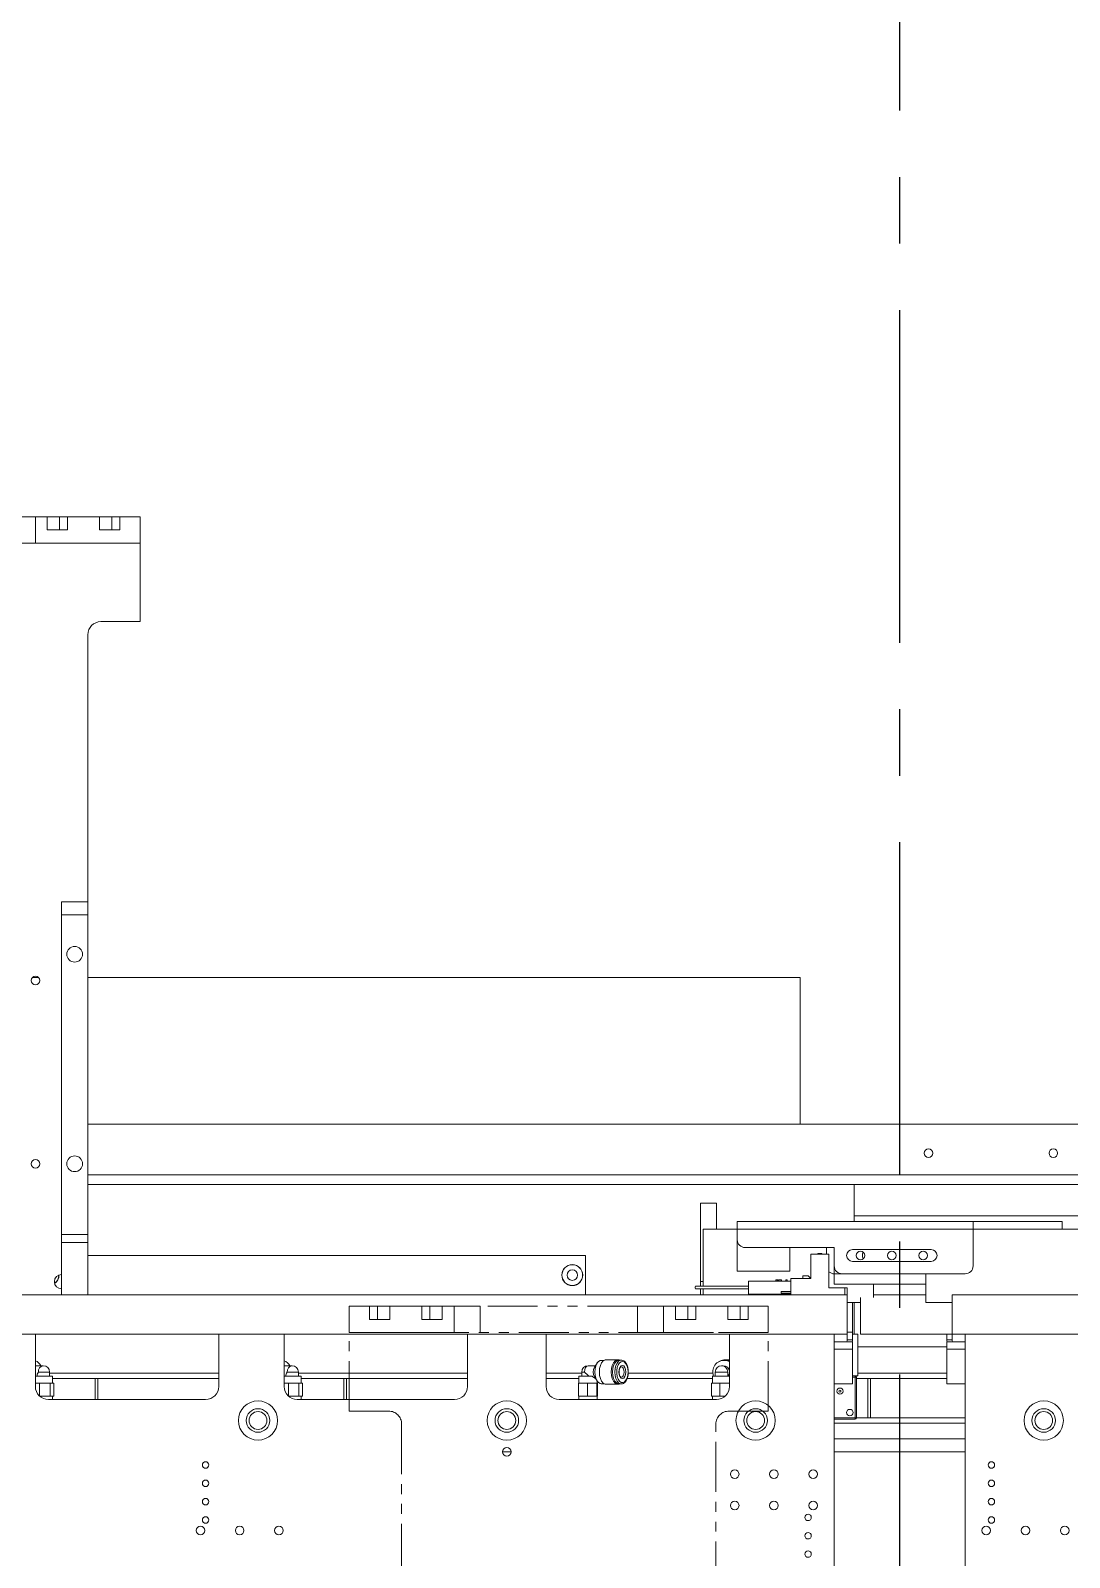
# Model space of a CAD drawing. Extents: x 500 to 100500, y -14500 to 21140.
# Drawn here: x 7255 to 7651, y -2243 to -1660 of the extents above; entities that cross this region are included whole.
import ezdxf

# ---------------------------------------------------------------- set-up
doc = ezdxf.new("R2010")
doc.units = 0
doc.linetypes.add('CENTER', pattern=[10.16, 6.35, -1.27, 1.27, -1.27])
doc.linetypes.add('PHANTOM', pattern=[12.7, 6.35, -1.27, 1.27, -1.27, 1.27, -1.27])
doc.layers.get('0').update_dxf_attribs({"linetype": 'CONTINUOUS'})
doc.layers.add('D', color=7, linetype='CONTINUOUS')

# ---------------------------------------------------------------- blocks, each defined once
blk = doc.blocks.new('KZXCVASDF123')
at = {"color": 7, "linetype": 'Continuous', "lineweight": 18}
for p, q in [((-57814.57, -65965.67, 21.36), (-57824.57, -65965.67, 21.36)), ((-57814.57, -65975.67, 21.36), (-57814.57, -65965.67, 21.36)), ((-57814.57, -65965.67, 21.36), (-57810.07, -65965.67, 21.36)), ((-57810.07, -65970.67, 21.36), (-57810.07, -65965.67, 21.36)), ((-57805.32, -65965.67, 21.36), (-57810.07, -65965.67, 21.36)), ((-57802.28, -65970.67, 21.36), (-57810.07, -65970.67, 21.36)), ((-57805.32, -65965.67, 21.36), (-57805.32, -65970.67, 21.36)), ((-57802.28, -65965.67, 21.36), (-57805.32, -65965.67, 21.36)), ((-57802.28, -65965.67, 21.36), (-57802.28, -65970.67, 21.36)), ((-57802.28, -65965.67, 21.36), (-57790.07, -65965.67, 21.36)), ((-57790.07, -65970.67, 21.36), (-57790.07, -65965.67, 21.36)), ((-57785.32, -65965.67, 21.36), (-57790.07, -65965.67, 21.36)), ((-57782.28, -65970.67, 21.36), (-57790.07, -65970.67, 21.36)), ((-57785.32, -65965.67, 21.36), (-57785.32, -65970.67, 21.36)), ((-57782.28, -65965.67, 21.36), (-57785.32, -65965.67, 21.36)), ((-57782.28, -65965.67, 21.36), (-57782.28, -65970.67, 21.36)), ((-57782.28, -65965.67, 21.36), (-57774.57, -65965.67, 21.36)), ((-57774.57, -65965.67, 21.36), (-57774.57, -65975.67, 21.36)), ((-57774.57, -65975.67, 21.36), (-57934.57, -65975.67, 21.36)), ((-57814.57, -65975.67, 21.36), (-57774.57, -65975.67, 21.36)), ((-57774.57, -66005.67, 21.36), (-57774.57, -65975.67, 21.36)), ((-57774.57, -66005.67, 21.36), (-57789.57, -66005.67, 21.36)), ((-57794.57, -66112.67, 21.36), (-57794.57, -66010.67, 21.36)), ((-57804.57, -66112.67, 21.36), (-57794.57, -66112.67, 21.36)), ((-57804.57, -66117.67, 21.36), (-57804.57, -66112.67, 21.36)), ((-57794.57, -66112.67, 21.36), (-57794.57, -66117.67, 21.36)), ((-57794.57, -66117.67, 21.36), (-57804.57, -66117.67, 21.36)), ((-57804.57, -66117.67, 21.36), (-57804.57, -66239.67, 21.36)), ((-57794.57, -66117.67, 21.36), (-57794.57, -66239.67, 21.36)), ((-57815.8, -66141.57, 21.36), (-57813.34, -66141.57, 21.36)), ((-57794.57, -66141.57, 21.36), (-57522.61, -66141.57, 21.36)), ((-57522.61, -66197.57, 21.36), (-57522.61, -66141.57, 21.36)), ((-57794.57, -66197.57, 21.36), (-57174.57, -66197.57, 21.36)), ((-57794.57, -66216.84, 21.36), (-57174.57, -66216.84, 21.36)), ((-57794.57, -66220.57, 21.36), (-57501.91, -66220.57, 21.36)), ((-57401.91, -66220.57, 21.36), (-57501.91, -66220.57, 21.36)), ((-57501.91, -66220.57, 21.36), (-57501.91, -66232.57, 21.36)), ((-57554.57, -66227.67, 21.36), (-57560.57, -66227.67, 21.36)), ((-57560.57, -66227.67, 21.36), (-57560.57, -66257.67, 21.36)), ((-57554.57, -66227.67, 21.36), (-57554.57, -66237.67, 21.36)), ((-57401.91, -66232.57, 21.36), (-57501.91, -66232.57, 21.36)), ((-57501.91, -66232.57, 21.36), (-57501.91, -66234.67, 21.36)), ((-57559.57, -66237.67, 21.36), (-57559.57, -66259.42, 21.36)), ((-57559.57, -66237.67, 21.36), (-57546.57, -66237.67, 21.36)), ((-57546.57, -66234.67, 21.36), (-57546.57, -66237.67, 21.36)), ((-57546.57, -66234.67, 21.36), (-57456.57, -66234.67, 21.36)), ((-57546.57, -66237.67, 21.36), (-57456.57, -66237.67, 21.36)), ((-57546.57, -66237.67, 21.36), (-57546.57, -66241.67, 21.36)), ((-57422.57, -66234.67, 21.36), (-57456.57, -66234.67, 21.36)), ((-57456.57, -66234.67, 21.36), (-57456.57, -66237.67, 21.36)), ((-57456.57, -66237.67, 21.36), (-57456.57, -66251.67, 21.36)), ((-57456.57, -66237.67, 21.36), (-57409.57, -66237.67, 21.36)), ((-57422.57, -66237.67, 21.36), (-57422.57, -66234.67, 21.36)), ((-57804.57, -66239.67, 21.36), (-57794.57, -66239.67, 21.36)), ((-57804.57, -66242.67, 21.36), (-57804.57, -66239.67, 21.36)), ((-57794.57, -66242.67, 21.36), (-57804.57, -66242.67, 21.36)), ((-57804.57, -66262.67, 21.36), (-57804.57, -66242.67, 21.36)), ((-57794.57, -66239.67, 21.36), (-57794.57, -66242.67, 21.36)), ((-57794.57, -66262.67, 21.36), (-57794.57, -66242.67, 21.36)), ((-57546.57, -66253.67, 21.36), (-57546.57, -66241.67, 21.36)), ((-57509.57, -66244.67, 21.36), (-57543.57, -66244.67, 21.36)), ((-57526.57, -66253.67, 21.36), (-57526.57, -66244.67, 21.36)), ((-57512.57, -66247.17, 21.36), (-57512.57, -66244.67, 21.36)), ((-57509.57, -66251.67, 21.36), (-57509.57, -66244.67, 21.36)), ((-57604.57, -66247.67, 21.36), (-57794.57, -66247.67, 21.36)), ((-57604.57, -66262.67, 21.36), (-57604.57, -66247.67, 21.36)), ((-57518.52, -66247.17, 21.36), (-57518.52, -66256.47, 21.36)), ((-57511.57, -66247.17, 21.36), (-57518.52, -66247.17, 21.36)), ((-57515.84, -66246.97, 21.36), (-57515.84, -66247.17, 21.36)), ((-57515.84, -66246.97, 21.36), (-57515.04, -66246.97, 21.36)), ((-57515.04, -66246.97, 21.36), (-57515.04, -66247.17, 21.36)), ((-57515.04, -66246.97, 21.36), (-57514.24, -66246.97, 21.36)), ((-57514.24, -66246.97, 21.36), (-57514.24, -66247.17, 21.36)), ((-57511.57, -66260.07, 21.36), (-57511.57, -66247.17, 21.36)), ((-57472.57, -66245.42, 21.36), (-57502.57, -66245.42, 21.36)), ((-57502.57, -66249.92, 21.36), (-57472.57, -66249.92, 21.36)), ((-57526.57, -66253.67, 21.36), (-57546.57, -66253.67, 21.36)), ((-57531.89, -66256.92, 21.36), (-57531.89, -66257.42, 21.36)), ((-57531.8, -66256.92, 21.36), (-57531.8, -66257.42, 21.36)), ((-57531.34, -66256.92, 21.36), (-57531.34, -66257.42, 21.36)), ((-57531.25, -66257.42, 21.36), (-57531.25, -66256.92, 21.36)), ((-57531.14, -66256.92, 21.36), (-57531.14, -66257.42, 21.36)), ((-57531.04, -66256.92, 21.36), (-57531.04, -66257.42, 21.36)), ((-57530.96, -66256.92, 21.36), (-57530.91, -66256.92, 21.36)), ((-57530.96, -66257.42, 21.36), (-57530.96, -66256.92, 21.36)), ((-57530.91, -66256.92, 21.36), (-57530.91, -66257.42, 21.36)), ((-57530.89, -66257.42, 21.36), (-57530.89, -66256.92, 21.36)), ((-57530.73, -66256.92, 21.36), (-57530.73, -66257.42, 21.36)), ((-57530.7, -66256.92, 21.36), (-57529.76, -66256.92, 21.36)), ((-57530.7, -66256.92, 21.36), (-57530.7, -66257.42, 21.36)), ((-57529.76, -66256.92, 21.36), (-57529.76, -66257.42, 21.36)), ((-57529.76, -66256.92, 21.36), (-57529.73, -66256.92, 21.36)), ((-57529.73, -66256.92, 21.36), (-57529.73, -66257.42, 21.36)), ((-57528.07, -66256.92, 21.36), (-57528.07, -66257.42, 21.36)), ((-57527.57, -66256.92, 21.36), (-57528.07, -66256.92, 21.36)), ((-57527.57, -66256.92, 21.36), (-57527.57, -66257.42, 21.36)), ((-57526.07, -66256.47, 21.36), (-57526.07, -66262.67, 21.36)), ((-57518.52, -66256.47, 21.36), (-57526.07, -66256.47, 21.36)), ((-57521.52, -66255.47, 21.36), (-57521.52, -66256.47, 21.36)), ((-57521.52, -66255.47, 21.36), (-57519.52, -66255.47, 21.36)), ((-57518.52, -66256.47, 21.36), (-57519.52, -66255.47, 21.36)), ((-57509.57, -66251.67, 21.36), (-57509.57, -66254.67, 21.36)), ((-57506.57, -66254.67, 21.36), (-57509.57, -66254.67, 21.36)), ((-57509.57, -66254.67, 21.36), (-57509.57, -66258.67, 21.36)), ((-57506.57, -66254.67, 21.36), (-57459.57, -66254.67, 21.36)), ((-57474.57, -66258.67, 21.36), (-57474.57, -66254.67, 21.36)), ((-57914.57, -66262.67, 21.36), (-57504.57, -66262.67, 21.36)), ((-57654.57, -66262.67, 21.36), (-57644.57, -66262.67, 21.36)), ((-57542.27, -66259.42, 21.36), (-57562.59, -66259.42, 21.36)), ((-57562.59, -66260.42, 21.36), (-57542.27, -66260.42, 21.36)), ((-57560.57, -66259.42, 21.36), (-57560.57, -66257.67, 21.36)), ((-57559.57, -66257.67, 21.36), (-57560.57, -66257.67, 21.36)), ((-57560.57, -66262.67, 21.36), (-57560.57, -66260.42, 21.36)), ((-57559.57, -66260.42, 21.36), (-57559.57, -66262.67, 21.36)), ((-57542.27, -66257.42, 21.36), (-57526.07, -66257.42, 21.36)), ((-57542.27, -66257.42, 21.36), (-57542.27, -66262.42, 21.36)), ((-57542.27, -66262.42, 21.36), (-57526.07, -66262.42, 21.36)), ((-57529.87, -66261.37, 21.36), (-57529.87, -66262.07, 21.36)), ((-57529.87, -66261.37, 21.36), (-57526.07, -66261.37, 21.36)), ((-57529.87, -66262.07, 21.36), (-57526.07, -66262.07, 21.36)), ((-57505.57, -66260.07, 21.36), (-57511.57, -66260.07, 21.36)), ((-57509.57, -66258.67, 21.36), (-57474.57, -66258.67, 21.36)), ((-57505.57, -66262.67, 21.36), (-57505.57, -66260.07, 21.36)), ((-57505.57, -66260.07, 21.36), (-57504.57, -66260.07, 21.36)), ((-57504.57, -66260.07, 21.36), (-57504.57, -66262.67, 21.36)), ((-57504.57, -66262.67, 21.36), (-57504.57, -66277.67, 21.36)), ((-57494.57, -66263.77, 21.36), (-57494.57, -66258.67, 21.36)), ((-57474.57, -66262.67, 21.36), (-57494.57, -66262.67, 21.36)), ((-57474.57, -66265.67, 21.36), (-57474.57, -66258.67, 21.36)), ((-57464.57, -66262.67, 21.36), (-57464.57, -66277.67, 21.36)), ((-57464.57, -66262.67, 21.36), (-57054.57, -66262.67, 21.36)), ((-57499.57, -66265.67, 21.36), (-57504.57, -66265.67, 21.36)), ((-57502.57, -66276.94, 21.36), (-57502.57, -66265.67, 21.36)), ((-57501.91, -66265.67, 21.36), (-57501.91, -66277.67, 21.36)), ((-57499.57, -66277.67, 21.36), (-57499.57, -66263.77, 21.36)), ((-57464.57, -66265.67, 21.36), (-57474.57, -66265.67, 21.36)), ((-57914.57, -66277.67, 21.36), (-57504.57, -66277.67, 21.36)), ((-57719.57, -66277.67, 21.36), (-57914.57, -66277.67, 21.36)), ((-57814.57, -66277.67, 21.36), (-57814.57, -66297.67, 21.36)), ((-57744.57, -66297.67, 21.36), (-57744.57, -66277.67, 21.36)), ((-57719.57, -66277.67, 21.36), (-57719.57, -66297.67, 21.36)), ((-57649.57, -66297.67, 21.36), (-57649.57, -66277.67, 21.36)), ((-57619.57, -66277.67, 21.36), (-57649.57, -66277.67, 21.36)), ((-57619.57, -66277.67, 21.36), (-57619.57, -66297.67, 21.36)), ((-57549.57, -66297.67, 21.36), (-57549.57, -66277.67, 21.36)), ((-57509.57, -66277.67, 21.36), (-57549.57, -66277.67, 21.36)), ((-57509.57, -66482.67, 21.36), (-57509.57, -66277.67, 21.36)), ((-57504.57, -66276.94, 21.36), (-57502.57, -66276.94, 21.36)), ((-57504.57, -66279.94, 21.36), (-57504.57, -66277.67, 21.36)), ((-57502.57, -66279.94, 21.36), (-57504.57, -66279.94, 21.36)), ((-57502.57, -66276.94, 21.36), (-57502.57, -66279.94, 21.36)), ((-57502.57, -66277.67, 21.36), (-57500.57, -66277.67, 21.36)), ((-57500.57, -66277.67, 21.36), (-57500.57, -66293.67, 21.36)), ((-57499.57, -66277.67, 21.36), (-57464.57, -66277.67, 21.36)), ((-57466.57, -66279.94, 21.36), (-57466.57, -66277.67, 21.36)), ((-57464.57, -66279.94, 21.36), (-57466.57, -66279.94, 21.36)), ((-57464.57, -66277.67, 21.36), (-57054.57, -66277.67, 21.36)), ((-57464.57, -66277.67, 21.36), (-57464.57, -66279.94, 21.36)), ((-57459.57, -66277.67, 21.36), (-57459.57, -66482.67, 21.36)), ((-57419.57, -66277.67, 21.36), (-57459.57, -66277.67, 21.36)), ((-57505.31, -66280.67, 21.36), (-57509.57, -66280.67, 21.36)), ((-57502.57, -66283.41, 21.36), (-57509.57, -66283.41, 21.36)), ((-57502.67, -66280.67, 21.36), (-57505.31, -66280.67, 21.36)), ((-57502.57, -66280.67, 21.36), (-57502.67, -66280.67, 21.36)), ((-57502.57, -66283.41, 21.36), (-57502.57, -66280.67, 21.36)), ((-57502.57, -66296.67, 21.36), (-57502.57, -66283.41, 21.36)), ((-57466.57, -66282.57, 21.36), (-57500.57, -66282.57, 21.36)), ((-57466.57, -66280.67, 21.36), (-57466.47, -66280.67, 21.36)), ((-57466.57, -66280.67, 21.36), (-57466.57, -66283.41, 21.36)), ((-57466.57, -66283.41, 21.36), (-57466.57, -66296.67, 21.36)), ((-57466.57, -66283.41, 21.36), (-57459.57, -66283.41, 21.36)), ((-57466.47, -66280.67, 21.36), (-57463.83, -66280.67, 21.36)), ((-57463.83, -66280.67, 21.36), (-57459.57, -66280.67, 21.36)), ((-57814.05, -66289.77, 21.36), (-57814.57, -66289.87, 21.36)), ((-57811.57, -66289.77, 21.36), (-57814.05, -66289.77, 21.36)), ((-57719.05, -66289.77, 21.36), (-57719.57, -66289.87, 21.36)), ((-57716.57, -66289.77, 21.36), (-57719.05, -66289.77, 21.36)), ((-57600.76, -66289.77, 21.36), (-57603.57, -66289.77, 21.36)), ((-57600.12, -66288.77, 21.36), (-57601.13, -66290.34, 21.36)), ((-57597.45, -66287.72, 21.36), (-57598.57, -66287.72, 21.36)), ((-57592.22, -66287.52, 21.36), (-57596.72, -66287.52, 21.36)), ((-57590.87, -66287.62, 21.36), (-57591.71, -66287.62, 21.36)), ((-57551.91, -66289.77, 21.36), (-57552.57, -66289.77, 21.36)), ((-57551.2, -66287.72, 21.36), (-57551.57, -66287.72, 21.36)), ((-57550.3, -66287.52, 21.36), (-57551.2, -66287.52, 21.36)), ((-57814.57, -66293.74, 21.36), (-57808.07, -66293.74, 21.36)), ((-57814.57, -66296.37, 21.36), (-57814.27, -66296.37, 21.36)), ((-57814.27, -66296.37, 21.36), (-57812.98, -66296.37, 21.36)), ((-57813.42, -66292.17, 21.36), (-57809.17, -66292.17, 21.36)), ((-57812.98, -66296.37, 21.36), (-57812.98, -66301.33, 21.36)), ((-57812.98, -66296.37, 21.36), (-57810.99, -66296.37, 21.36)), ((-57810.99, -66296.37, 21.36), (-57808.99, -66296.37, 21.36)), ((-57809.17, -66293.74, 21.36), (-57809.17, -66292.17, 21.36)), ((-57809.17, -66292.67, 21.36), (-57744.57, -66292.67, 21.36)), ((-57808.99, -66296.37, 21.36), (-57808.99, -66301.37, 21.36)), ((-57808.99, -66296.37, 21.36), (-57808.29, -66296.37, 21.36)), ((-57808.29, -66296.37, 21.36), (-57807.58, -66296.37, 21.36)), ((-57808.07, -66296.37, 21.36), (-57808.07, -66293.74, 21.36)), ((-57808.07, -66294.67, 21.36), (-57791.76, -66294.67, 21.36)), ((-57807.58, -66296.37, 21.36), (-57807.58, -66301.37, 21.36)), ((-57791.76, -66294.67, 21.36), (-57791.76, -66302.67, 21.36)), ((-57790.76, -66294.67, 21.36), (-57791.76, -66294.67, 21.36)), ((-57790.76, -66302.67, 21.36), (-57790.76, -66294.67, 21.36)), ((-57790.76, -66294.67, 21.36), (-57744.57, -66294.67, 21.36)), ((-57719.57, -66293.74, 21.36), (-57713.07, -66293.74, 21.36)), ((-57719.57, -66296.37, 21.36), (-57719.27, -66296.37, 21.36)), ((-57719.27, -66296.37, 21.36), (-57717.98, -66296.37, 21.36)), ((-57718.42, -66292.17, 21.36), (-57714.17, -66292.17, 21.36)), ((-57717.98, -66296.37, 21.36), (-57717.98, -66301.33, 21.36)), ((-57717.98, -66296.37, 21.36), (-57715.99, -66296.37, 21.36)), ((-57715.99, -66296.37, 21.36), (-57713.99, -66296.37, 21.36)), ((-57714.17, -66293.74, 21.36), (-57714.17, -66292.17, 21.36)), ((-57714.17, -66292.67, 21.36), (-57649.57, -66292.67, 21.36)), ((-57713.99, -66296.37, 21.36), (-57713.99, -66301.37, 21.36)), ((-57713.99, -66296.37, 21.36), (-57713.29, -66296.37, 21.36)), ((-57713.29, -66296.37, 21.36), (-57712.58, -66296.37, 21.36)), ((-57713.07, -66296.37, 21.36), (-57713.07, -66293.74, 21.36)), ((-57713.07, -66294.67, 21.36), (-57696.76, -66294.67, 21.36)), ((-57712.58, -66296.37, 21.36), (-57712.58, -66301.37, 21.36)), ((-57696.76, -66294.67, 21.36), (-57696.76, -66302.67, 21.36)), ((-57695.76, -66294.67, 21.36), (-57696.76, -66294.67, 21.36)), ((-57695.76, -66302.67, 21.36), (-57695.76, -66294.67, 21.36)), ((-57695.76, -66294.67, 21.36), (-57649.57, -66294.67, 21.36)), ((-57619.57, -66292.67, 21.36), (-57605.97, -66292.67, 21.36)), ((-57619.57, -66294.67, 21.36), (-57607.07, -66294.67, 21.36)), ((-57607.16, -66296.37, 21.36), (-57607.16, -66301.37, 21.36)), ((-57607.16, -66296.37, 21.36), (-57605.46, -66296.37, 21.36)), ((-57607.07, -66293.74, 21.36), (-57607.07, -66296.37, 21.36)), ((-57607.07, -66293.74, 21.36), (-57602.04, -66293.74, 21.36)), ((-57605.97, -66292.17, 21.36), (-57605.97, -66293.74, 21.36)), ((-57605.97, -66292.17, 21.36), (-57604.87, -66292.17, 21.36)), ((-57605.46, -66296.37, 21.36), (-57603.76, -66296.37, 21.36)), ((-57603.76, -66296.37, 21.36), (-57603.76, -66301.37, 21.36)), ((-57603.76, -66296.37, 21.36), (-57601.97, -66296.37, 21.36)), ((-57601.97, -66296.37, 21.36), (-57600.17, -66296.37, 21.36)), ((-57601.13, -66294.01, 21.36), (-57600.12, -66295.58, 21.36)), ((-57600.17, -66296.37, 21.36), (-57600.17, -66301.37, 21.36)), ((-57600.17, -66296.37, 21.36), (-57600.07, -66296.37, 21.36)), ((-57600.07, -66296.37, 21.36), (-57600.07, -66295.65, 21.36)), ((-57600.07, -66296.37, 21.36), (-57599.98, -66296.37, 21.36)), ((-57599.98, -66296.37, 21.36), (-57599.98, -66301.37, 21.36)), ((-57598.57, -66296.62, 21.36), (-57597.45, -66296.62, 21.36)), ((-57596.72, -66296.82, 21.36), (-57592.22, -66296.82, 21.36)), ((-57591.71, -66296.72, 21.36), (-57590.87, -66296.72, 21.36)), ((-57588.63, -66294.67, 21.36), (-57556.07, -66294.67, 21.36)), ((-57588.2, -66292.67, 21.36), (-57555.93, -66292.67, 21.36)), ((-57556.36, -66296.37, 21.36), (-57556.36, -66301.37, 21.36)), ((-57556.36, -66296.37, 21.36), (-57554.8, -66296.37, 21.36)), ((-57556.07, -66293.74, 21.36), (-57556.07, -66296.37, 21.36)), ((-57556.07, -66293.74, 21.36), (-57549.57, -66293.74, 21.36)), ((-57554.97, -66292.17, 21.36), (-57554.97, -66293.74, 21.36)), ((-57554.97, -66292.17, 21.36), (-57550.2, -66292.17, 21.36)), ((-57554.8, -66296.37, 21.36), (-57553.25, -66296.37, 21.36)), ((-57553.25, -66296.37, 21.36), (-57553.25, -66301.37, 21.36)), ((-57553.25, -66296.37, 21.36), (-57551.35, -66296.37, 21.36)), ((-57551.35, -66296.37, 21.36), (-57549.57, -66296.37, 21.36)), ((-57550.17, -66293.74, 21.36), (-57550.17, -66292.58, 21.36)), ((-57502.57, -66296.67, 21.36), (-57509.57, -66296.67, 21.36)), ((-57500.57, -66293.67, 21.36), (-57502.57, -66293.67, 21.36)), ((-57501.57, -66294.17, 21.36), (-57502.57, -66294.17, 21.36)), ((-57501.57, -66294.17, 21.36), (-57501.57, -66293.67, 21.36)), ((-57501.57, -66309.67, 21.36), (-57501.57, -66294.17, 21.36)), ((-57501.07, -66294.17, 21.36), (-57501.57, -66294.17, 21.36)), ((-57501.07, -66294.17, 21.36), (-57501.07, -66309.67, 21.36)), ((-57501.07, -66294.67, 21.36), (-57496.76, -66294.67, 21.36)), ((-57500.57, -66292.67, 21.36), (-57466.57, -66292.67, 21.36)), ((-57496.76, -66294.67, 21.36), (-57496.76, -66309.67, 21.36)), ((-57495.76, -66294.67, 21.36), (-57496.76, -66294.67, 21.36)), ((-57495.76, -66309.67, 21.36), (-57495.76, -66294.67, 21.36)), ((-57495.76, -66294.67, 21.36), (-57466.57, -66294.67, 21.36)), ((-57466.57, -66296.67, 21.36), (-57459.57, -66296.67, 21.36)), ((-57812.93, -66301.37, 21.36), (-57810.99, -66301.37, 21.36)), ((-57810.99, -66301.37, 21.36), (-57808.99, -66301.37, 21.36)), ((-57809.57, -66302.67, 21.36), (-57749.57, -66302.67, 21.36)), ((-57808.99, -66301.37, 21.36), (-57808.29, -66301.37, 21.36)), ((-57808.29, -66301.37, 21.36), (-57807.58, -66301.37, 21.36)), ((-57808.07, -66302.67, 21.36), (-57808.07, -66301.37, 21.36)), ((-57717.93, -66301.37, 21.36), (-57715.99, -66301.37, 21.36)), ((-57715.99, -66301.37, 21.36), (-57713.99, -66301.37, 21.36)), ((-57714.57, -66302.67, 21.36), (-57654.57, -66302.67, 21.36)), ((-57713.99, -66301.37, 21.36), (-57713.29, -66301.37, 21.36)), ((-57713.29, -66301.37, 21.36), (-57712.58, -66301.37, 21.36)), ((-57713.07, -66302.67, 21.36), (-57713.07, -66301.37, 21.36)), ((-57614.57, -66302.67, 21.36), (-57554.57, -66302.67, 21.36)), ((-57607.16, -66301.37, 21.36), (-57605.46, -66301.37, 21.36)), ((-57607.07, -66301.37, 21.36), (-57607.07, -66302.67, 21.36)), ((-57605.46, -66301.37, 21.36), (-57603.76, -66301.37, 21.36)), ((-57603.76, -66301.37, 21.36), (-57601.97, -66301.37, 21.36)), ((-57601.97, -66301.37, 21.36), (-57600.17, -66301.37, 21.36)), ((-57600.17, -66301.37, 21.36), (-57600.07, -66301.37, 21.36)), ((-57600.07, -66302.67, 21.36), (-57600.07, -66301.37, 21.36)), ((-57600.07, -66301.37, 21.36), (-57599.98, -66301.37, 21.36)), ((-57556.36, -66301.37, 21.36), (-57554.8, -66301.37, 21.36)), ((-57556.07, -66301.37, 21.36), (-57556.07, -66302.67, 21.36)), ((-57554.8, -66301.37, 21.36), (-57553.25, -66301.37, 21.36)), ((-57553.25, -66301.37, 21.36), (-57551.35, -66301.37, 21.36)), ((-57551.35, -66301.37, 21.36), (-57551.21, -66301.37, 21.36)), ((-57509.57, -66309.67, 21.36), (-57501.57, -66309.67, 21.36)), ((-57501.57, -66310.17, 21.36), (-57509.57, -66310.17, 21.36)), ((-57509.57, -66311.67, 21.36), (-57459.57, -66311.67, 21.36)), ((-57501.57, -66309.67, 21.36), (-57501.57, -66310.17, 21.36)), ((-57501.57, -66309.67, 21.36), (-57501.07, -66309.67, 21.36)), ((-57496.76, -66309.67, 21.36), (-57501.07, -66309.67, 21.36)), ((-57496.76, -66309.67, 21.36), (-57495.76, -66309.67, 21.36)), ((-57459.57, -66309.67, 21.36), (-57495.76, -66309.67, 21.36)), ((-57459.57, -66317.67, 21.36), (-57509.57, -66317.67, 21.36)), ((-57636.22, -66322.67, 21.36), (-57632.92, -66322.67, 21.36)), ((-57509.57, -66322.67, 21.36), (-57459.57, -66322.67, 21.36))]:
    blk.add_line(p, q, dxfattribs=at)
at = {"color": 7, "linetype": 'Continuous', "lineweight": 18, "elevation": 21.36, "flags": 128}
for points in [[(-57603.57, -66289.77), (-57604.07, -66289.96), (-57604.49, -66290.48), (-57604.77, -66291.26), (-57604.87, -66292.17)], [(-57598.57, -66287.72), (-57598.91, -66287.77), (-57599.57, -66288.13), (-57600.14, -66288.81), (-57600.59, -66289.77), (-57600.88, -66290.92), (-57600.98, -66292.17), (-57600.88, -66293.43), (-57600.59, -66294.58), (-57600.14, -66295.54), (-57599.57, -66296.22), (-57598.91, -66296.58), (-57598.57, -66296.62)], [(-57596.72, -66296.82), (-57597.07, -66296.78), (-57597.76, -66296.4), (-57598.36, -66295.69), (-57598.83, -66294.69), (-57599.13, -66293.48), (-57599.23, -66292.17), (-57599.13, -66290.86), (-57598.83, -66289.66), (-57598.36, -66288.66), (-57597.76, -66287.95), (-57597.07, -66287.57), (-57596.72, -66287.52)], [(-57591.7, -66287.62), (-57591.86, -66287.57), (-57592.58, -66287.57), (-57593.26, -66287.95), (-57593.87, -66288.66), (-57594.34, -66289.66), (-57594.63, -66290.86), (-57594.74, -66292.17), (-57594.63, -66293.48), (-57594.34, -66294.69), (-57593.87, -66295.69), (-57593.26, -66296.4), (-57592.58, -66296.78), (-57591.86, -66296.78), (-57591.7, -66296.72)], [(-57591.71, -66287.62), (-57592.06, -66287.67), (-57592.74, -66288.04), (-57593.33, -66288.74), (-57593.79, -66289.71), (-57594.08, -66290.89), (-57594.18, -66292.17), (-57594.08, -66293.46), (-57593.79, -66294.63), (-57593.33, -66295.61), (-57592.74, -66296.31), (-57592.06, -66296.68), (-57591.71, -66296.72)], [(-57590.85, -66287.62), (-57591.22, -66287.67), (-57591.9, -66288.04), (-57592.49, -66288.74), (-57592.94, -66289.71), (-57593.24, -66290.89), (-57593.34, -66292.17), (-57593.24, -66293.46), (-57592.94, -66294.63), (-57592.49, -66295.61), (-57591.9, -66296.31), (-57591.22, -66296.68), (-57590.83, -66296.72)], [(-57588.26, -66292.17), (-57588.36, -66290.98), (-57588.64, -66289.89), (-57589.09, -66289.01), (-57589.65, -66288.4), (-57590.29, -66288.14), (-57590.94, -66288.23), (-57591.55, -66288.67), (-57592.06, -66289.42), (-57592.43, -66290.42), (-57592.62, -66291.57), (-57592.62, -66292.78), (-57592.43, -66293.93), (-57592.06, -66294.93), (-57591.55, -66295.68), (-57590.94, -66296.12), (-57590.29, -66296.21), (-57589.65, -66295.94), (-57589.09, -66295.34), (-57588.64, -66294.46), (-57588.36, -66293.37), (-57588.26, -66292.17)], [(-57591.81, -66292.17), (-57591.7, -66291.22), (-57591.41, -66290.41), (-57590.97, -66289.87), (-57590.45, -66289.67), (-57589.93, -66289.87), (-57589.5, -66290.41), (-57589.2, -66291.22), (-57589.1, -66292.17), (-57589.2, -66293.13), (-57589.5, -66293.94), (-57589.93, -66294.48), (-57590.45, -66294.67), (-57590.97, -66294.48), (-57591.41, -66293.94), (-57591.7, -66293.13), (-57591.81, -66292.17)], [(-57590.88, -66294.17), (-57590.87, -66294.17), (-57590.46, -66294.02), (-57590.11, -66293.59), (-57589.87, -66292.94), (-57589.79, -66292.17), (-57589.87, -66291.41), (-57590.11, -66290.76), (-57590.46, -66290.33), (-57590.87, -66290.17)], [(-57551.2, -66287.72), (-57550.57, -66287.77), (-57549.57, -66288.04)], [(-57550.3, -66287.52), (-57549.65, -66287.57), (-57549.57, -66287.58)], [(-57555.67, -66293.74), (-57555.78, -66293.43), (-57555.96, -66292.17)], [(-57550.12, -66293.74), (-57549.73, -66293.09), (-57549.57, -66292.5)]]:
    blk.add_lwpolyline(points, dxfattribs=at)
at = {"color": 7, "linetype": 'Continuous', "lineweight": 18}
for centre, radius in [((-57799.57, -66132.67, 21.36), 3), ((-57814.57, -66142.67, 21.36), 1.65), ((-57799.57, -66212.67, 21.36), 3), ((-57473.61, -66208.57, 21.36), 1.65), ((-57425.91, -66208.57, 21.36), 1.65), ((-57814.57, -66212.67, 21.36), 1.65), ((-57499.57, -66247.67, 21.36), 1.65), ((-57487.57, -66247.67, 21.36), 1.65), ((-57475.57, -66247.67, 21.36), 1.65), ((-57609.57, -66255.17, 21.36), 4), ((-57609.57, -66255.17, 21.36), 3.95), ((-57609.57, -66255.17, 21.36), 2), ((-57729.57, -66310.67, 21.36), 7.5), ((-57634.57, -66310.67, 21.36), 7.5), ((-57539.57, -66310.67, 21.36), 7.5), ((-57507.37, -66299.47, 21.36), 1.18), ((-57507.37, -66299.47, 21.36), 0.383), ((-57429.57, -66310.67, 21.36), 7.5), ((-57729.57, -66310.67, 21.36), 4.5), ((-57729.57, -66310.67, 21.36), 3.4), ((-57634.57, -66310.67, 21.36), 4.5), ((-57634.57, -66310.67, 21.36), 3.4), ((-57539.57, -66310.67, 21.36), 4.5), ((-57539.57, -66310.67, 21.36), 3.4), ((-57503.57, -66307.67, 21.36), 1.25), ((-57429.57, -66310.67, 21.36), 4.5), ((-57429.57, -66310.67, 21.36), 3.4), ((-57634.57, -66322.67, 21.36), 1.65), ((-57749.57, -66327.67, 21.36), 1.25), ((-57449.57, -66327.67, 21.36), 1.25), ((-57547.57, -66331.17, 21.36), 1.65), ((-57532.57, -66331.17, 21.36), 1.65), ((-57517.57, -66331.17, 21.36), 1.65), ((-57749.57, -66334.67, 21.36), 1.25), ((-57449.57, -66334.67, 21.36), 1.25), ((-57749.57, -66341.67, 21.36), 1.25), ((-57547.57, -66343.17, 21.36), 1.65), ((-57532.57, -66343.17, 21.36), 1.65), ((-57517.57, -66343.17, 21.36), 1.65), ((-57449.57, -66341.67, 21.36), 1.25), ((-57749.57, -66348.67, 21.36), 1.25), ((-57519.57, -66347.67, 21.36), 1.25), ((-57449.57, -66348.67, 21.36), 1.25), ((-57751.57, -66352.67, 21.36), 1.65), ((-57736.57, -66352.67, 21.36), 1.65), ((-57721.57, -66352.67, 21.36), 1.65), ((-57519.57, -66354.67, 21.36), 1.25), ((-57451.57, -66352.67, 21.36), 1.65), ((-57436.57, -66352.67, 21.36), 1.65), ((-57421.57, -66352.67, 21.36), 1.65), ((-57519.57, -66361.67, 21.36), 1.25)]:
    blk.add_circle(centre, radius, dxfattribs=at)
for centre, radius, start, end in [((-57789.57, -66010.67, 21.36), 5, 90, 180), ((-57543.57, -66241.67, 21.36), 3, 180, 270), ((-57502.57, -66247.67, 21.36), 2.25, 90, 270), ((-57496.57, -66247.67, 21.36), 2.25, 147.14012, 212.85988), ((-57472.57, -66247.67, 21.36), 2.25, 270, 90), ((-57804.57, -66257.67, 21.36), 2.75, 90, 180), ((-57809.57, -66255.17, 21.36), 3.95, 305.31584, 0.60289), ((-57809.57, -66255.17, 21.36), 4, 305.31584, 0.88171), ((-57509.57, -66251.67, 21.36), 3, 228.18969, 270), ((-57506.57, -66251.67, 21.36), 3, 180, 270), ((-57459.57, -66251.67, 21.36), 3, 270, 0), ((-57804.57, -66257.67, 21.36), 2.75, 180, 270), ((-57561.41, -66259.8, 21.36), 1.24, 162.34624, 185.717), ((-57561.41, -66260.05, 21.36), 1.24, 174.283, 197.65376), ((-57505.31, -66279.94, 21.36), 0.737, 270, 0), ((-57505.31, -66279.94, 21.36), 2.74, 344.38535, 0), ((-57463.83, -66279.94, 21.36), 2.74, 180, 195.61465), ((-57463.83, -66279.94, 21.36), 0.737, 180, 270), ((-57815.84, -66291.33, 21.36), 3.71, 24.80264, 69.94199), ((-57811.25, -66291.93, 21.36), 2.18, 98.33885, 186.41831), ((-57811.57, -66292.17, 21.36), 2.4, 0, 90), ((-57720.84, -66291.33, 21.36), 3.71, 24.80264, 69.94199), ((-57716.25, -66291.93, 21.36), 2.18, 98.33885, 186.41831), ((-57716.57, -66292.17, 21.36), 2.4, 0, 90), ((-57603.57, -66292.17, 21.36), 2.4, 90, 180), ((-57598.02, -66292.17, 21.36), 3.61, 149.40947, 210.59053), ((-57551.57, -66292.12, 21.36), 4.39, 62.90418, 180.71655), ((-57552.57, -66292.17, 21.36), 2.4, 90, 180), ((-57551.2, -66292.06, 21.36), 4.53, 68.91757, 124.62714), ((-57552.59, -66292.16, 21.36), 2.38, 359.59175, 89.58581), ((-57551.93, -66292.15, 21.36), 2.38, 7.34169, 89.62449), ((-57809.57, -66297.67, 21.36), 5, 180, 270), ((-57749.57, -66297.67, 21.36), 5, 270, 0), ((-57714.57, -66297.67, 21.36), 5, 180, 270), ((-57654.57, -66297.67, 21.36), 5, 270, 0), ((-57614.57, -66297.67, 21.36), 5, 180, 270), ((-57554.57, -66297.67, 21.36), 5, 270, 0), ((-57501.57, -66294.17, 21.36), 0.5, 0, 90), ((-57501.57, -66309.67, 21.36), 0.5, 270, 0)]:
    blk.add_arc(centre, radius, start, end, dxfattribs=at)
for centre, major_axis, ratio, start_param, end_param in [((-57811.57, -66292.17, 21.36), (2.17, 2.17), 0.470743, 2.010766, 2.723846), ((-57716.57, -66292.17, 21.36), (2.17, 2.17), 0.470743, 2.010766, 2.723846), ((-57603.57, -66292.17, 21.36), (-2.3, 2.3), 0.294032, 1.284824, 1.997904), ((-57552.57, -66292.17, 21.36), (1.83, -1.83), 0.843822, 0.700897, 0.8699)]:
    blk.add_ellipse(centre, major_axis=major_axis, ratio=ratio, start_param=start_param, end_param=end_param, dxfattribs=at)
for points, knots in [([(-57531.88, -66256.92, 21.36), (-57531.88, -66256.92, 21.36), (-57531.89, -66256.92, 21.36), (-57531.86, -66256.92, 21.36), (-57531.82, -66256.92, 21.36), (-57531.8, -66256.92, 21.36)], [0, 0, 0, 0, 0.2914, 0.643108, 1, 1, 1, 1]), ([(-57531.8, -66256.92, 21.36), (-57531.76, -66256.92, 21.36), (-57531.68, -66256.92, 21.36), (-57531.55, -66256.92, 21.36), (-57531.43, -66256.92, 21.36), (-57531.37, -66256.92, 21.36), (-57531.34, -66256.92, 21.36)], [0, 0, 0, 0, 0.266259, 0.560183, 0.78639, 1, 1, 1, 1]), ([(-57531.34, -66256.92, 21.36), (-57531.32, -66256.92, 21.36), (-57531.27, -66256.92, 21.36), (-57531.25, -66256.92, 21.36), (-57531.25, -66256.92, 21.36), (-57531.25, -66256.92, 21.36)], [0, 0, 0, 0, 0.404194, 0.818223, 1, 1, 1, 1]), ([(-57531.22, -66256.92, 21.36), (-57531.22, -66256.92, 21.36), (-57531.18, -66256.92, 21.36), (-57531.16, -66256.92, 21.36), (-57531.13, -66256.92, 21.36)], [0, 0, 0, 0, 0.161878, 1, 1, 1, 1]), ([(-57531.14, -66256.92, 21.36), (-57531.12, -66256.92, 21.36), (-57531.09, -66256.92, 21.36), (-57531.05, -66256.92, 21.36), (-57531.04, -66256.92, 21.36)], [0, 0, 0, 0, 0.542346, 1, 1, 1, 1]), ([(-57531.04, -66256.92, 21.36), (-57531.02, -66256.92, 21.36), (-57530.99, -66256.92, 21.36), (-57530.97, -66256.92, 21.36), (-57530.96, -66256.92, 21.36)], [0, 0, 0, 0, 0.592378, 1, 1, 1, 1]), ([(-57591.73, -66292.17, 21.36), (-57591.72, -66292.04, 21.36), (-57591.71, -66291.65, 21.36), (-57591.58, -66291.05, 21.36), (-57591.34, -66290.5, 21.36), (-57591.05, -66290.22, 21.36), (-57590.94, -66290.16, 21.36), (-57590.87, -66290.18, 21.36), (-57590.87, -66290.18, 21.36)], [0, 0, 0, 0, 0.119673, 0.340457, 0.558857, 0.765899, 0.97103, 1, 1, 1, 1]), ([(-57588.3, -66290.92, 21.36), (-57588.33, -66290.74, 21.36), (-57588.41, -66290.17, 21.36), (-57588.72, -66289.33, 21.36), (-57589.23, -66288.45, 21.36), (-57589.87, -66287.89, 21.36), (-57590.45, -66287.62, 21.36), (-57590.77, -66287.65, 21.36), (-57590.85, -66287.66, 21.36)], [0, 0, 0, 0, 0.096209, 0.310517, 0.527579, 0.747869, 0.933466, 1, 1, 1, 1]), ([(-57588.18, -66292.17, 21.36), (-57588.18, -66291.96, 21.36), (-57588.19, -66291.53, 21.36), (-57588.27, -66291.13, 21.36), (-57588.3, -66290.92, 21.36)], [0, 0, 0, 0, 0.489829, 1, 1, 1, 1]), ([(-57602.04, -66293.74, 21.36), (-57602.03, -66293.75, 21.36), (-57601.83, -66293.97, 21.36), (-57601.45, -66294.29, 21.36), (-57600.95, -66294.55, 21.36), (-57600.73, -66294.55, 21.36), (-57600.64, -66294.55, 21.36)], [0, 0, 0, 0, 0.014158, 0.429537, 0.773183, 1, 1, 1, 1]), ([(-57590.88, -66294.16, 21.36), (-57590.92, -66294.16, 21.36), (-57591, -66294.16, 21.36), (-57591.25, -66293.96, 21.36), (-57591.52, -66293.49, 21.36), (-57591.69, -66292.86, 21.36), (-57591.72, -66292.4, 21.36), (-57591.73, -66292.17, 21.36)], [0, 0, 0, 0, 0.169915, 0.37508, 0.592389, 0.804509, 1, 1, 1, 1]), ([(-57590.82, -66296.68, 21.36), (-57590.68, -66296.68, 21.36), (-57590.3, -66296.69, 21.36), (-57589.73, -66296.36, 21.36), (-57589.14, -66295.76, 21.36), (-57588.67, -66294.91, 21.36), (-57588.34, -66293.86, 21.36), (-57588.2, -66292.96, 21.36), (-57588.19, -66292.44, 21.36), (-57588.19, -66292.32, 21.36)], [0, 0, 0, 0, 0.089403, 0.249439, 0.413851, 0.588786, 0.76807, 0.946721, 1, 1, 1, 1])]:
    blk.add_open_spline(points, degree=3, knots=knots, dxfattribs=at)
blk = doc.blocks.new('KSLIDER')
at = {"color": 60, "linetype": 'PHANTOM', "lineweight": 18, "ltscale": 3}
for p, q in [((-53482.52, -64554.89, 21.36), (-53482.52, -64564.89, 21.36)), ((-53482.52, -64554.89, 21.36), (-53474.81, -64554.89, 21.36)), ((-53474.81, -64559.89, 21.36), (-53474.81, -64554.89, 21.36)), ((-53471.77, -64554.89, 21.36), (-53474.81, -64554.89, 21.36)), ((-53467.02, -64559.89, 21.36), (-53474.81, -64559.89, 21.36)), ((-53471.77, -64559.89, 21.36), (-53471.77, -64554.89, 21.36)), ((-53467.02, -64554.89, 21.36), (-53471.77, -64554.89, 21.36)), ((-53467.02, -64559.89, 21.36), (-53467.02, -64554.89, 21.36)), ((-53467.02, -64554.89, 21.36), (-53454.81, -64554.89, 21.36)), ((-53454.81, -64559.89, 21.36), (-53454.81, -64554.89, 21.36)), ((-53451.77, -64554.89, 21.36), (-53454.81, -64554.89, 21.36)), ((-53447.02, -64559.89, 21.36), (-53454.81, -64559.89, 21.36)), ((-53451.77, -64559.89, 21.36), (-53451.77, -64554.89, 21.36)), ((-53447.02, -64554.89, 21.36), (-53451.77, -64554.89, 21.36)), ((-53447.02, -64559.89, 21.36), (-53447.02, -64554.89, 21.36)), ((-53447.02, -64554.89, 21.36), (-53442.52, -64554.89, 21.36)), ((-53442.52, -64564.89, 21.36), (-53442.52, -64554.89, 21.36)), ((-53432.52, -64554.89, 21.36), (-53442.52, -64554.89, 21.36)), ((-53432.52, -64564.89, 21.36), (-53432.52, -64554.89, 21.36)), ((-53372.52, -64554.89, 21.36), (-53432.52, -64554.89, 21.36)), ((-53372.52, -64564.89, 21.36), (-53372.52, -64554.89, 21.36)), ((-53362.52, -64554.89, 21.36), (-53372.52, -64554.89, 21.36)), ((-53362.52, -64564.89, 21.36), (-53362.52, -64554.89, 21.36)), ((-53362.52, -64554.89, 21.36), (-53358.02, -64554.89, 21.36)), ((-53358.02, -64559.89, 21.36), (-53358.02, -64554.89, 21.36)), ((-53353.27, -64554.89, 21.36), (-53358.02, -64554.89, 21.36)), ((-53350.22, -64559.89, 21.36), (-53358.02, -64559.89, 21.36)), ((-53353.27, -64554.89, 21.36), (-53353.27, -64559.89, 21.36)), ((-53350.22, -64554.89, 21.36), (-53353.27, -64554.89, 21.36)), ((-53350.22, -64554.89, 21.36), (-53350.22, -64559.89, 21.36)), ((-53350.22, -64554.89, 21.36), (-53338.02, -64554.89, 21.36)), ((-53338.02, -64559.89, 21.36), (-53338.02, -64554.89, 21.36)), ((-53333.27, -64554.89, 21.36), (-53338.02, -64554.89, 21.36)), ((-53330.22, -64559.89, 21.36), (-53338.02, -64559.89, 21.36)), ((-53333.27, -64554.89, 21.36), (-53333.27, -64559.89, 21.36)), ((-53330.22, -64554.89, 21.36), (-53333.27, -64554.89, 21.36)), ((-53330.22, -64554.89, 21.36), (-53330.22, -64559.89, 21.36)), ((-53330.22, -64554.89, 21.36), (-53322.52, -64554.89, 21.36)), ((-53322.52, -64554.89, 21.36), (-53322.52, -64564.89, 21.36)), ((-53482.52, -64594.89, 21.36), (-53482.52, -64564.89, 21.36)), ((-53322.52, -64564.89, 21.36), (-53482.52, -64564.89, 21.36)), ((-53482.52, -64564.89, 21.36), (-53442.52, -64564.89, 21.36)), ((-53362.52, -64564.89, 21.36), (-53322.52, -64564.89, 21.36)), ((-53322.52, -64594.89, 21.36), (-53322.52, -64564.89, 21.36)), ((-53482.52, -64594.89, 21.36), (-53467.52, -64594.89, 21.36)), ((-53322.52, -64594.89, 21.36), (-53337.52, -64594.89, 21.36)), ((-53462.52, -64599.89, 21.36), (-53462.52, -64701.89, 21.36)), ((-53342.52, -64701.89, 21.36), (-53342.52, -64599.89, 21.36))]:
    blk.add_line(p, q, dxfattribs=at)
for centre, start, end in [((-53467.52, -64599.89, 21.36), 0, 90), ((-53337.52, -64599.89, 21.36), 90, 180)]:
    blk.add_arc(centre, 5, start, end, dxfattribs=at)

msp = doc.modelspace()

# ---------------------------------------------------------------- linework, layer by layer
at = {"layer": 'D', "color": 1, "linetype": 'CENTER', "ltscale": 20}
msp.add_line((7586.5, -4535.35, -75.82), (7586.5, -1367.38, -75.82), dxfattribs=at)

# ---------------------------------------------------------------- block references
at = {"layer": 'D', "color": 1}
for name, p in [('KZXCVASDF123', (65071.07, 64119.97, -31.83)), ('KSLIDER', (60858.86, 62407.78, -162.52))]:
    msp.add_blockref(name, p, dxfattribs=at)

doc.saveas('drawing.dxf')
